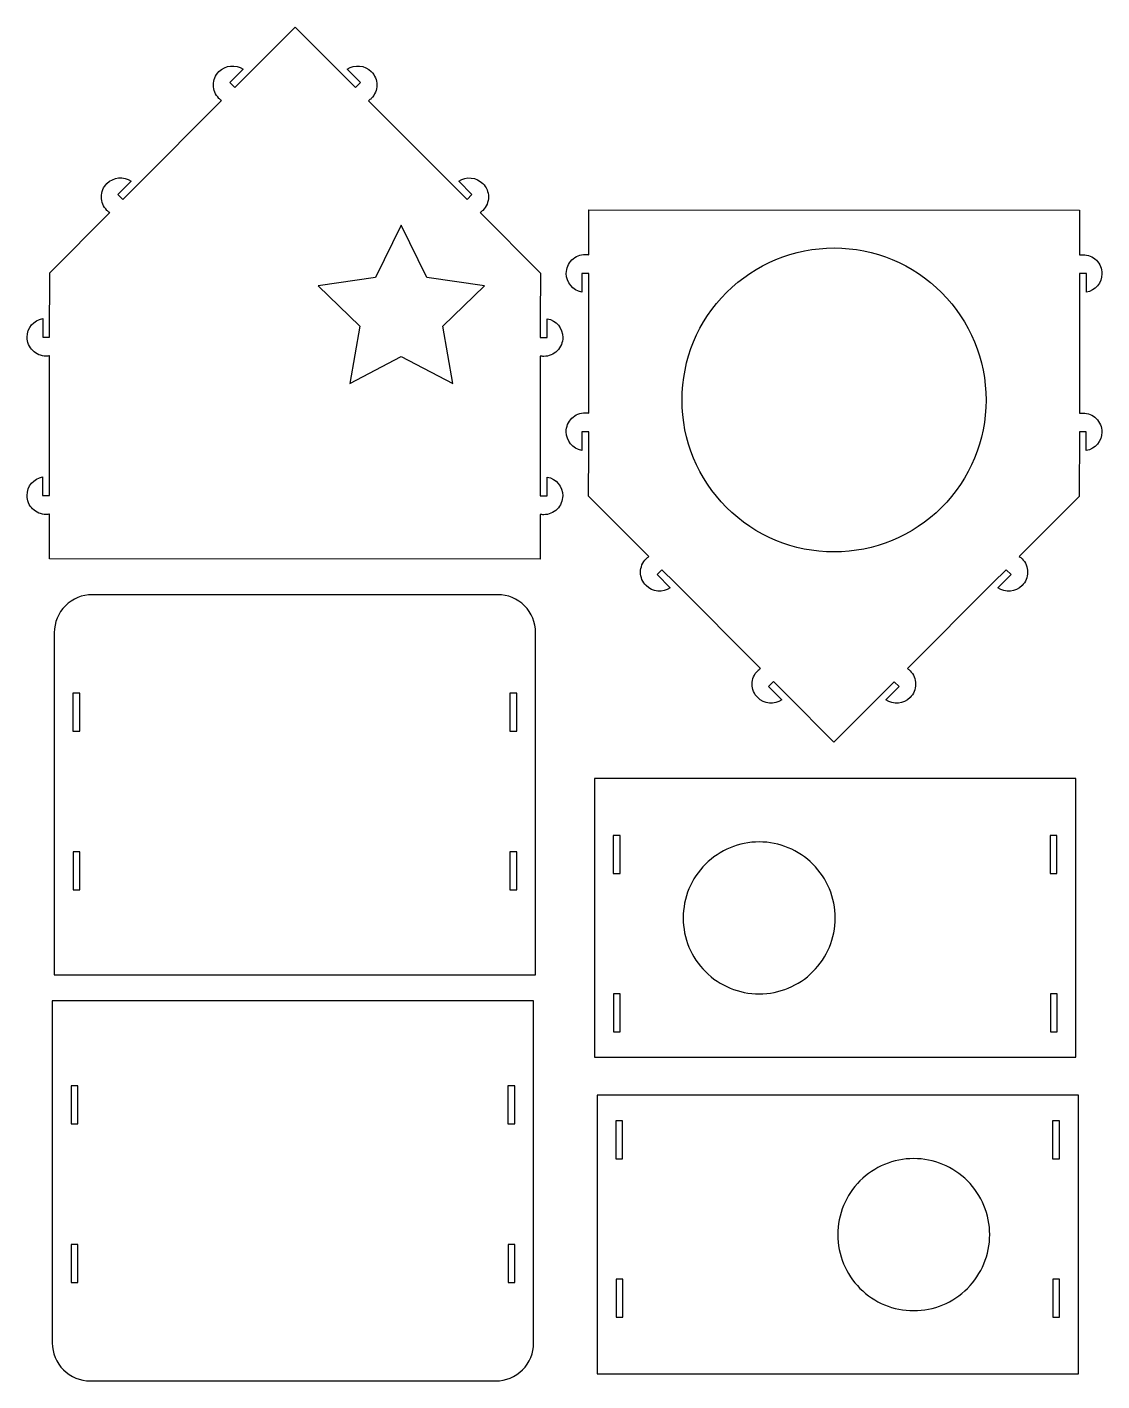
# Model space of a CAD drawing. Extents: x -17 to 17, y -21.4 to 21.4.
import ezdxf

# ---------------------------------------------------------------- set-up
doc = ezdxf.new("R2010")
doc.units = 0
doc.layers.add('LAYER_1', color=18, linetype='CONTINUOUS')

msp = doc.modelspace()

# ---------------------------------------------------------------- linework, layer by layer
at = {"layer": 'LAYER_1'}
for points in [[(-7.02, 19.885), (-7.019, 19.887), (-6.601, 19.468), (-6.445, 19.624), (-6.863, 20.042, -0.36158), (-6.1, 19.971, -0.414214), (-6.1, 19.123, -0.047484), (-6.188, 19.05), (-3.496, 16.351), (-3.496, 16.352), (-3.078, 15.934), (-2.922, 16.089), (-3.34, 16.507, -0.36158), (-2.577, 16.436, -0.414214), (-2.577, 15.588, -0.045778), (-2.664, 15.516), (-0.763, 13.61), (-0.764, 12.167), (-0.764, 12.167), (-0.764, 11.575), (-0.544, 11.575), (-0.544, 12.167, -0.36158), (-0.054, 11.577, -0.414214), (-0.654, 10.977, -0.045778), (-0.765, 10.987), (-0.767, 7.167), (-0.766, 7.167), (-0.767, 6.575), (-0.547, 6.575), (-0.546, 7.167, -0.36158), (-0.057, 6.577, -0.414214), (-0.657, 5.977, -0.045778), (-0.767, 5.987), (-0.768, 4.572), (-16.262, 4.58), (-16.261, 5.995, -0.045778), (-16.371, 5.985, -0.414214), (-16.971, 6.585, -0.36158), (-16.48, 7.175), (-16.481, 6.584), (-16.261, 6.584), (-16.258, 10.995, -0.045778), (-16.368, 10.985, -0.414214), (-16.968, 11.585, -0.36158), (-16.478, 12.175), (-16.478, 11.584), (-16.258, 11.584), (-16.257, 13.618), (-14.361, 15.516, -0.047282), (-14.448, 15.588, -0.414214), (-14.448, 16.437, -0.36158), (-13.684, 16.507), (-14.102, 16.089), (-13.947, 15.934), (-13.529, 16.352), (-13.528, 16.35), (-10.827, 19.053, -0.045778), (-10.912, 19.124, -0.414214), (-10.912, 19.972, -0.36158), (-10.149, 20.043), (-10.567, 19.625), (-10.411, 19.469), (-10.337, 19.543), (-8.506, 21.376)], [(7.02, 0.29), (7.019, 0.288), (6.601, 0.706), (6.445, 0.551), (6.863, 0.132, -0.36158), (6.1, 0.203, -0.414214), (6.1, 1.052, -0.047484), (6.188, 1.124), (3.496, 3.823), (3.496, 3.822), (3.078, 4.241), (2.922, 4.085), (3.34, 3.667, -0.36158), (2.577, 3.738, -0.414214), (2.577, 4.586, -0.045778), (2.664, 4.658), (0.763, 6.565), (0.764, 8.008), (0.764, 8.008), (0.764, 8.599), (0.544, 8.599), (0.544, 8.008, -0.36158), (0.054, 8.598, -0.414214), (0.654, 9.197, -0.045778), (0.765, 9.187), (0.767, 13.008), (0.766, 13.008), (0.767, 13.599), (0.547, 13.599), (0.546, 13.008, -0.36158), (0.057, 13.598, -0.414214), (0.657, 14.197, -0.045778), (0.767, 14.187), (0.768, 15.603), (16.262, 15.594), (16.261, 14.179, -0.045778), (16.371, 14.189, -0.414214), (16.971, 13.589, -0.36158), (16.48, 13), (16.481, 13.591), (16.261, 13.591), (16.258, 9.179, -0.045778), (16.368, 9.189, -0.414214), (16.968, 8.589, -0.36158), (16.478, 8), (16.478, 8.591), (16.258, 8.591), (16.257, 6.556), (14.361, 4.658, -0.047282), (14.448, 4.586, -0.414214), (14.448, 3.738, -0.36158), (13.684, 3.667), (14.102, 4.085), (13.947, 4.241), (13.529, 3.823), (13.528, 3.825), (10.827, 1.121, -0.045778), (10.912, 1.051, -0.414214), (10.912, 0.202, -0.36158), (10.149, 0.132), (10.567, 0.55), (10.411, 0.705), (10.337, 0.631), (8.506, -1.201)], [(8.51, 4.801, -0.414214), (3.712, 9.603, -0.414214), (8.515, 14.401, -0.414214), (13.312, 9.598, -0.414214)], [(-0.912, -8.548), (-0.912, 2.252, 0.414214), (-2.112, 3.452), (-14.912, 3.452, 0.414214), (-16.112, 2.252), (-16.112, -8.548)], [(6.148, -4.355, 0.414214), (3.748, -6.755, 0.414214), (6.148, -9.155, 0.414214), (8.548, -6.755, 0.414214)], [(-16.174, -9.376), (-16.174, -20.176, 0.414214), (-14.974, -21.376), (-2.174, -21.376, 0.414214), (-0.974, -20.176), (-0.974, -9.376)], [(11.028, -19.156, 0.414214), (13.428, -16.756, 0.414214), (11.028, -14.356, 0.414214), (8.628, -16.756, 0.414214)]]:
    msp.add_lwpolyline(points, format="xyb", close=True, dxfattribs=at)
for points in [[(-4.342, 13.472), (-5.153, 15.116), (-5.965, 13.472), (-7.778, 13.209), (-6.466, 11.929), (-6.776, 10.123), (-5.153, 10.976), (-3.531, 10.123), (-3.841, 11.929), (-2.529, 13.209)], [(-15.521, -0.861), (-15.304, -0.861), (-15.304, 0.339), (-15.521, 0.339)], [(-1.724, -0.861), (-1.506, -0.861), (-1.506, 0.339), (-1.724, 0.339)], [(0.948, -11.155), (16.148, -11.155), (16.148, -2.355), (0.948, -2.355)], [(1.541, -5.35), (1.754, -5.35), (1.754, -4.15), (1.541, -4.15)], [(15.334, -5.35), (15.547, -5.35), (15.547, -4.15), (15.334, -4.15)], [(-15.518, -5.866), (-15.301, -5.866), (-15.301, -4.666), (-15.518, -4.666)], [(-1.721, -5.866), (-1.504, -5.866), (-1.504, -4.666), (-1.721, -4.666)], [(1.548, -10.351), (1.761, -10.351), (1.761, -9.151), (1.548, -9.151)], [(15.342, -10.351), (15.554, -10.351), (15.554, -9.151), (15.342, -9.151)], [(-15.366, -12.058), (-15.583, -12.058), (-15.583, -13.258), (-15.366, -13.258)], [(-1.568, -12.058), (-1.786, -12.058), (-1.786, -13.258), (-1.568, -13.258)], [(16.228, -12.356), (1.028, -12.356), (1.028, -21.156), (16.228, -21.156)], [(1.834, -13.16), (1.621, -13.16), (1.621, -14.36), (1.834, -14.36)], [(15.627, -13.16), (15.414, -13.16), (15.414, -14.36), (15.627, -14.36)], [(-15.363, -17.063), (-15.58, -17.063), (-15.58, -18.263), (-15.363, -18.263)], [(-1.566, -17.063), (-1.783, -17.063), (-1.783, -18.263), (-1.566, -18.263)], [(1.841, -18.161), (1.628, -18.161), (1.628, -19.361), (1.841, -19.361)], [(15.634, -18.161), (15.421, -18.161), (15.421, -19.361), (15.634, -19.361)]]:
    msp.add_lwpolyline(points, close=True, dxfattribs=at)

doc.saveas('drawing.dxf')
